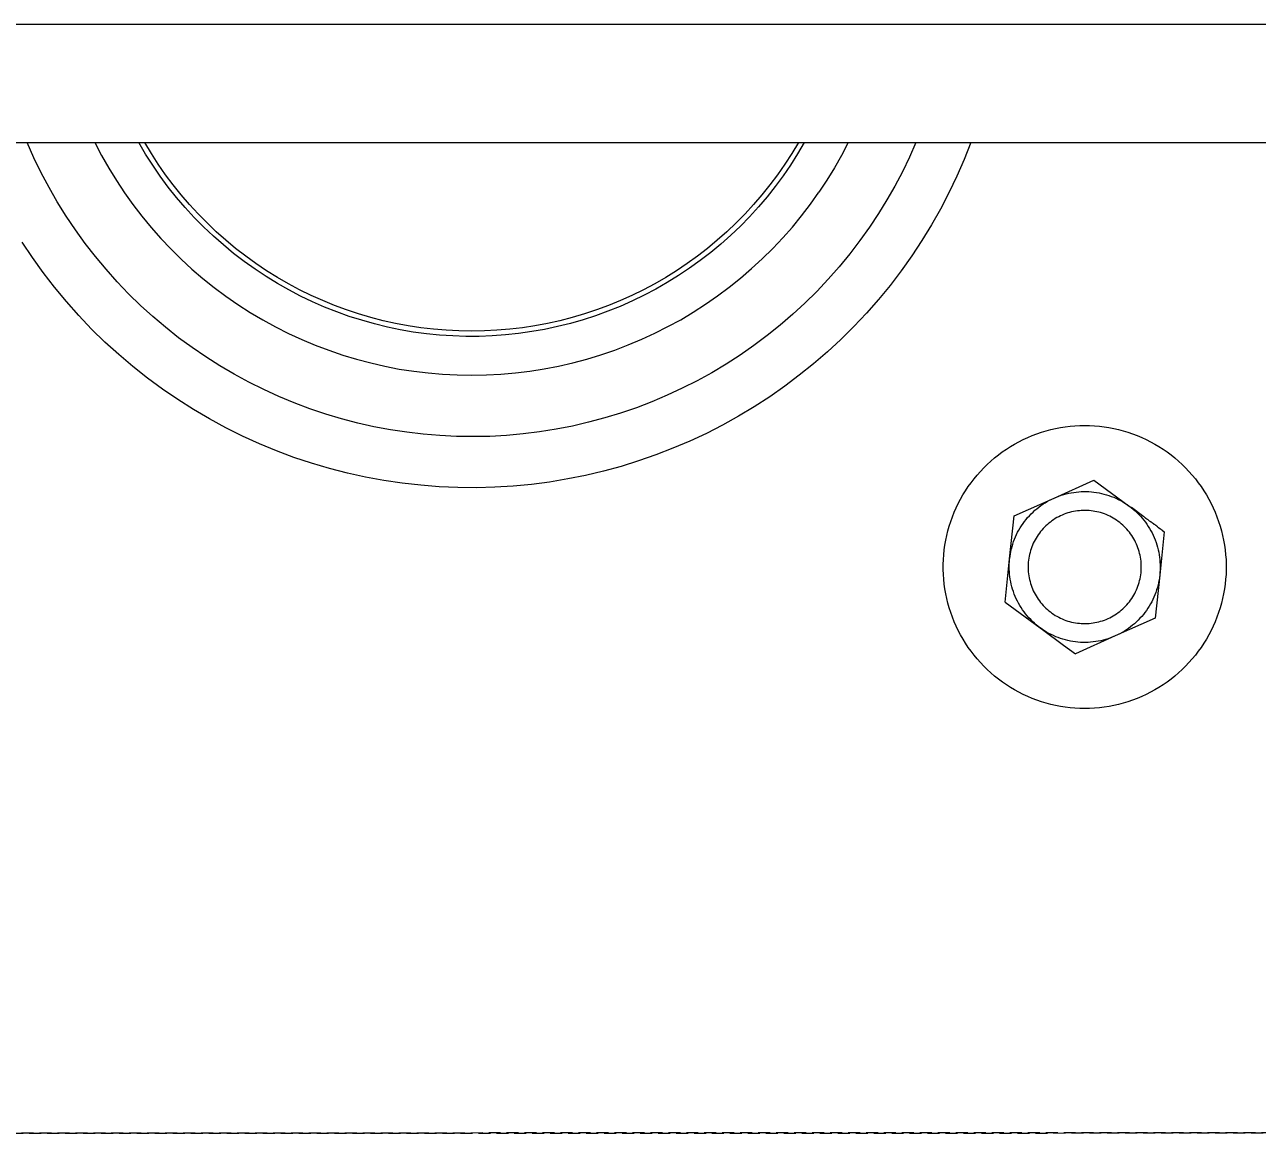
# Model space of a CAD drawing. Header units: millimetres. Extents: x -124 to 15640, y 659 to 4121.
# Drawn here: x 353.9 to 484.6, y 786.8 to 905.5 of the extents above; entities that cross this region are included whole.
import ezdxf

# ---------------------------------------------------------------- set-up
doc = ezdxf.new("R2010")
doc.units = ezdxf.units.MM
doc.linetypes.add('HIDDEN', pattern=[1.905, 1.27, -0.635])
doc.layers.add('ZANO_R', color=7, linetype='Continuous', lineweight=0)
doc.layers.add('ZANO_R_przerywana', color=7, linetype='HIDDEN', lineweight=0)
doc.styles.add('Arial', font='arial.ttf')
doc.styles.get("Standard").update_dxf_attribs({"font": 'ARIALUNI.TTF'})
doc.dimstyles.new('pl i ang', dxfattribs={"dimtxt": 50, "dimasz": 50, "dimexe": 1.25, "dimexo": 0.625, "dimgap": 10, "dimtad": 1, "dimtoh": 1, "dimtxsty": 'Standard', "dimcen": 2.5, "dimclrd": 1, "dimclre": 1, "dimclrt": 1, "dimadec": 0, "dimazin": 0, "dimtfac": 1, "dimtmove": 0, "dimatfit": 3, "dimfxl": 1, "dimarcsym": 1})

# ---------------------------------------------------------------- blocks, each defined once
blk = doc.blocks.new('*D466')
at = {"layer": 'ZANO_R', "color": 1, "lineweight": -2}
for p, q in [((201.29, 890.78), (201.29, 659.43)), ((601.29, 890.78), (601.29, 659.43)), ((241.29, 669.43), (561.29, 669.43))]:
    blk.add_line(p, q, dxfattribs=at)
at = {"layer": 'ZANO_R', "color": 1}
for points in [[(241.29, 676.1), (241.29, 662.76), (201.29, 669.43)], [(561.29, 662.76), (561.29, 676.1), (601.29, 669.43)]]:
    blk.add_solid(points, dxfattribs=at)
at = {"layer": 'ZANO_R', "color": 1, "insert": (401.29, 699.85), "char_height": 40, "attachment_point": 5, "style": 'Arial'}
blk.add_mtext('400', dxfattribs=at)
blk = doc.blocks.new('*D467')
at = {"layer": 'ZANO_R', "color": 1, "lineweight": -2}
for p, q in [((276.3, 778.02), (276.3, 717.24)), ((526.29, 778.03), (526.29, 717.24)), ((316.3, 727.24), (486.29, 727.24))]:
    blk.add_line(p, q, dxfattribs=at)
at = {"layer": 'ZANO_R', "color": 1}
for points in [[(316.3, 733.91), (316.3, 720.57), (276.3, 727.24)], [(486.29, 720.57), (486.29, 733.91), (526.29, 727.24)]]:
    blk.add_solid(points, dxfattribs=at)
at = {"layer": 'ZANO_R', "color": 1, "insert": (401.3, 757.66), "char_height": 40, "attachment_point": 5, "style": 'Arial'}
blk.add_mtext('250', dxfattribs=at)

msp = doc.modelspace()

# ---------------------------------------------------------------- linework, layer by layer
at = {"layer": 'ZANO_R'}
for p, q in [((601.29, 905.53), (201.29, 905.53)), ((204.29, 893.03), (598.29, 893.03)), ((354.9, 891.41), (354.18, 893.03)), ((361.36, 893.03), (362.07, 891.66)), ((366.73, 891.81), (366.01, 893.03)), ((367.35, 891.87), (366.65, 893.03)), ((435.94, 893.03), (435.24, 891.87)), ((436.57, 893.03), (435.86, 891.82)), ((441.23, 893.03), (440.52, 891.67)), ((448.41, 893.03), (447.71, 891.47)), ((454.24, 893.03), (453.52, 891.22)), ((355.67, 889.83), (354.9, 891.41)), ((362.07, 891.66), (362.83, 890.31)), ((367.5, 890.62), (366.73, 891.81)), ((368.08, 890.73), (367.35, 891.87)), ((435.24, 891.87), (434.51, 890.73)), ((435.86, 891.82), (435.11, 890.64)), ((440.52, 891.67), (439.77, 890.34)), ((447.71, 891.47), (446.97, 889.93)), ((362.83, 890.31), (363.64, 889)), ((368.3, 889.45), (367.5, 890.62)), ((368.85, 889.62), (368.08, 890.73)), ((434.51, 890.73), (433.73, 889.62)), ((435.11, 890.64), (434.32, 889.49)), ((439.77, 890.34), (438.97, 889.03)), ((453.52, 891.22), (452.75, 889.45)), ((356.5, 888.27), (355.67, 889.83)), ((363.64, 889), (364.5, 887.71)), ((369.14, 888.31), (368.3, 889.45)), ((369.66, 888.54), (368.85, 889.62)), ((433.73, 889.62), (432.93, 888.54)), ((434.32, 889.49), (433.49, 888.36)), ((438.97, 889.03), (438.12, 887.75)), ((446.97, 889.93), (446.17, 888.42)), ((452.75, 889.45), (451.91, 887.7)), ((357.38, 886.74), (356.5, 888.27)), ((364.5, 887.71), (365.39, 886.45)), ((370.02, 887.21), (369.14, 888.31)), ((370.51, 887.49), (369.66, 888.54)), ((371.39, 886.46), (370.51, 887.49)), ((432.08, 887.49), (431.2, 886.46)), ((432.93, 888.54), (432.08, 887.49)), ((433.49, 888.36), (432.62, 887.27)), ((437.23, 886.49), (438.12, 887.75)), ((446.17, 888.42), (445.33, 886.94)), ((451.91, 887.7), (451.01, 885.98)), ((358.31, 885.24), (357.38, 886.74)), ((365.39, 886.45), (366.34, 885.22)), ((370.94, 886.13), (370.02, 887.21)), ((371.9, 885.09), (370.94, 886.13)), ((372.3, 885.47), (371.39, 886.46)), ((431.2, 886.46), (430.29, 885.47)), ((431.71, 886.2), (430.77, 885.17)), ((432.62, 887.27), (431.71, 886.2)), ((436.29, 885.27), (437.23, 886.49)), ((445.33, 886.94), (444.43, 885.49)), ((359.3, 883.77), (358.31, 885.24)), ((366.34, 885.22), (367.32, 884.03)), ((372.89, 884.08), (371.9, 885.09)), ((373.25, 884.5), (372.3, 885.47)), ((430.29, 885.47), (429.34, 884.5)), ((430.77, 885.17), (429.79, 884.17)), ((435.31, 884.07), (436.29, 885.27)), ((444.43, 885.49), (443.49, 884.07)), ((451.01, 885.98), (450.05, 884.29)), ((360.33, 882.34), (359.3, 883.77)), ((367.32, 884.03), (368.34, 882.87)), ((373.92, 883.11), (372.89, 884.08)), ((374.23, 883.57), (373.25, 884.5)), ((375.24, 882.68), (374.23, 883.57)), ((428.36, 883.57), (427.35, 882.68)), ((429.34, 884.5), (428.36, 883.57)), ((429.79, 884.17), (428.77, 883.2)), ((434.28, 882.91), (435.31, 884.07)), ((443.49, 884.07), (442.47, 882.63)), ((450.05, 884.29), (449.04, 882.63)), ((354.74, 880.84), (353.65, 882.48)), ((361.42, 880.95), (360.33, 882.34)), ((368.34, 882.87), (369.4, 881.75)), ((374.98, 882.17), (373.92, 883.11)), ((376.07, 881.27), (374.98, 882.17)), ((376.28, 881.81), (375.24, 882.68)), ((427.35, 882.68), (426.31, 881.81)), ((427.73, 882.27), (426.65, 881.38)), ((428.77, 883.2), (427.73, 882.27)), ((433.22, 881.79), (434.28, 882.91)), ((442.47, 882.63), (441.4, 881.23)), ((449.04, 882.63), (447.97, 881.02)), ((355.89, 879.24), (354.74, 880.84)), ((362.55, 879.59), (361.42, 880.95)), ((369.4, 881.75), (370.5, 880.67)), ((377.19, 880.41), (376.07, 881.27)), ((377.35, 880.99), (376.28, 881.81)), ((378.44, 880.2), (377.35, 880.99)), ((425.24, 880.99), (424.15, 880.2)), ((426.31, 881.81), (425.24, 880.99)), ((426.65, 881.38), (425.54, 880.52)), ((432.12, 880.7), (433.22, 881.79)), ((441.4, 881.23), (440.28, 879.86)), ((447.97, 881.02), (446.84, 879.43)), ((363.72, 878.27), (362.55, 879.59)), ((370.5, 880.67), (371.64, 879.62)), ((371.64, 879.62), (372.82, 878.62)), ((378.35, 879.59), (377.19, 880.41)), ((379.51, 878.82), (378.35, 879.59)), ((379.57, 879.44), (378.44, 880.2)), ((424.15, 880.2), (423.02, 879.44)), ((424.41, 879.7), (423.24, 878.93)), ((425.54, 880.52), (424.41, 879.7)), ((429.81, 878.65), (430.99, 879.66)), ((430.99, 879.66), (432.12, 880.7)), ((440.28, 879.86), (439.11, 878.54)), ((357.09, 877.68), (355.89, 879.24)), ((364.94, 877), (363.72, 878.27)), ((372.82, 878.62), (374.02, 877.65)), ((380.71, 878.09), (379.51, 878.82)), ((380.71, 878.73), (379.57, 879.44)), ((381.88, 878.05), (380.71, 878.73)), ((421.88, 878.73), (420.71, 878.05)), ((423.02, 879.44), (421.88, 878.73)), ((423.24, 878.93), (422.05, 878.19)), ((428.61, 877.68), (429.81, 878.65)), ((439.11, 878.54), (437.9, 877.25)), ((446.84, 879.43), (445.67, 877.89)), ((358.35, 876.16), (357.09, 877.68)), ((366.21, 875.77), (364.94, 877)), ((374.02, 877.65), (375.26, 876.73)), ((381.93, 877.4), (380.71, 878.09)), ((383.07, 877.42), (381.88, 878.05)), ((383.17, 876.75), (381.93, 877.4)), ((384.29, 876.82), (383.07, 877.42)), ((419.51, 877.42), (418.3, 876.82)), ((420.71, 878.05), (419.51, 877.42)), ((420.84, 877.49), (419.6, 876.84)), ((422.05, 878.19), (420.84, 877.49)), ((427.37, 876.76), (428.61, 877.68)), ((437.9, 877.25), (436.64, 876.01)), ((445.67, 877.89), (444.44, 876.39)), ((359.66, 874.69), (358.35, 876.16)), ((367.51, 874.58), (366.21, 875.77)), ((375.26, 876.73), (376.53, 875.85)), ((376.53, 875.85), (377.83, 875.02)), ((384.43, 876.15), (383.17, 876.75)), ((385.52, 876.27), (384.29, 876.82)), ((385.71, 875.59), (384.43, 876.15)), ((386.77, 875.76), (385.52, 876.27)), ((388.04, 875.29), (386.77, 875.76)), ((415.82, 875.76), (414.55, 875.29)), ((417.06, 875.66), (415.76, 875.14)), ((417.07, 876.27), (415.82, 875.76)), ((418.34, 876.23), (417.06, 875.66)), ((418.3, 876.82), (417.07, 876.27)), ((419.6, 876.84), (418.34, 876.23)), ((424.8, 875.04), (426.1, 875.88)), ((426.1, 875.88), (427.37, 876.76)), ((436.64, 876.01), (435.34, 874.82)), ((444.44, 876.39), (443.15, 874.93)), ((361.02, 873.26), (359.66, 874.69)), ((368.86, 873.44), (367.51, 874.58)), ((377.83, 875.02), (379.16, 874.23)), ((387.01, 875.07), (385.71, 875.59)), ((388.33, 874.6), (387.01, 875.07)), ((389.32, 874.86), (388.04, 875.29)), ((389.66, 874.18), (388.33, 874.6)), ((390.62, 874.48), (389.32, 874.86)), ((391.92, 874.14), (390.62, 874.48)), ((411.97, 874.48), (410.67, 874.14)), ((413.27, 874.86), (411.97, 874.48)), ((414.45, 874.66), (413.12, 874.23)), ((414.55, 875.29), (413.27, 874.86)), ((415.76, 875.14), (414.45, 874.66)), ((423.47, 874.25), (424.8, 875.04)), ((435.34, 874.82), (434.01, 873.66)), ((443.15, 874.93), (441.82, 873.52)), ((362.43, 871.88), (361.02, 873.26)), ((370.24, 872.34), (368.86, 873.44)), ((379.16, 874.23), (380.52, 873.49)), ((380.52, 873.49), (381.9, 872.79)), ((391.01, 873.8), (389.66, 874.18)), ((392.37, 873.47), (391.01, 873.8)), ((393.24, 873.85), (391.92, 874.14)), ((393.74, 873.18), (392.37, 873.47)), ((394.57, 873.6), (393.24, 873.85)), ((395.12, 872.94), (393.74, 873.18)), ((395.91, 873.39), (394.57, 873.6)), ((397.25, 873.23), (395.91, 873.39)), ((398.59, 873.12), (397.25, 873.23)), ((399.94, 873.05), (398.59, 873.12)), ((401.29, 873.03), (399.94, 873.05)), ((402.65, 873.05), (401.29, 873.03)), ((403.99, 873.12), (402.65, 873.05)), ((405.34, 873.23), (403.99, 873.12)), ((406.68, 873.39), (405.34, 873.23)), ((408.02, 873.6), (406.68, 873.39)), ((409.04, 873.22), (407.67, 872.98)), ((409.35, 873.85), (408.02, 873.6)), ((410.41, 873.51), (409.04, 873.22)), ((410.67, 874.14), (409.35, 873.85)), ((411.77, 873.85), (410.41, 873.51)), ((413.12, 874.23), (411.77, 873.85)), ((420.74, 872.81), (422.12, 873.51)), ((422.12, 873.51), (423.47, 874.25)), ((434.01, 873.66), (432.63, 872.56)), ((441.82, 873.52), (440.45, 872.16)), ((363.89, 870.56), (362.43, 871.88)), ((371.66, 871.29), (370.24, 872.34)), ((381.9, 872.79), (383.3, 872.14)), ((383.3, 872.14), (384.73, 871.55)), ((396.51, 872.76), (395.12, 872.94)), ((397.9, 872.61), (396.51, 872.76)), ((399.3, 872.52), (397.9, 872.61)), ((400.7, 872.48), (399.3, 872.52)), ((402.09, 872.48), (400.7, 872.48)), ((403.49, 872.53), (402.09, 872.48)), ((404.89, 872.63), (403.49, 872.53)), ((406.28, 872.78), (404.89, 872.63)), ((407.67, 872.98), (406.28, 872.78)), ((417.91, 871.57), (419.33, 872.17)), ((419.33, 872.17), (420.74, 872.81)), ((432.63, 872.56), (431.21, 871.5)), ((440.45, 872.16), (439.02, 870.84)), ((365.39, 869.28), (363.89, 870.56)), ((373.12, 870.3), (371.66, 871.29)), ((384.73, 871.55), (386.17, 871)), ((386.17, 871), (387.64, 870.5)), ((387.64, 870.5), (389.11, 870.05)), ((413.53, 870.07), (415, 870.52)), ((415, 870.52), (416.47, 871.02)), ((416.47, 871.02), (417.91, 871.57)), ((429.76, 870.5), (428.28, 869.54)), ((431.21, 871.5), (429.76, 870.5)), ((439.02, 870.84), (437.55, 869.57)), ((366.93, 868.05), (365.39, 869.28)), ((374.61, 869.35), (373.12, 870.3)), ((376.13, 868.46), (374.61, 869.35)), ((389.11, 870.05), (390.61, 869.66)), ((390.61, 869.66), (392.11, 869.31)), ((392.11, 869.31), (393.63, 869.02)), ((409.01, 869.03), (410.53, 869.32)), ((410.53, 869.32), (412.03, 869.67)), ((412.03, 869.67), (413.53, 870.07)), ((428.28, 869.54), (426.77, 868.63)), ((437.55, 869.57), (436.04, 868.35)), ((368.52, 866.89), (366.93, 868.05)), ((377.69, 867.62), (376.13, 868.46)), ((393.63, 869.02), (395.16, 868.78)), ((395.16, 868.78), (396.69, 868.6)), ((396.69, 868.6), (398.23, 868.46)), ((398.23, 868.46), (399.78, 868.39)), ((399.78, 868.39), (401.32, 868.36)), ((401.32, 868.36), (402.87, 868.39)), ((402.87, 868.39), (404.41, 868.47)), ((404.41, 868.47), (405.95, 868.6)), ((405.95, 868.6), (407.48, 868.79)), ((407.48, 868.79), (409.01, 869.03)), ((425.22, 867.78), (423.64, 866.98)), ((426.77, 868.63), (425.22, 867.78)), ((436.04, 868.35), (434.49, 867.19)), ((370.14, 865.77), (368.52, 866.89)), ((379.27, 866.83), (377.69, 867.62)), ((380.87, 866.1), (379.27, 866.83)), ((423.64, 866.98), (422.04, 866.24)), ((434.49, 867.19), (432.9, 866.08)), ((371.81, 864.72), (370.14, 865.77)), ((382.5, 865.42), (380.87, 866.1)), ((384.16, 864.8), (382.5, 865.42)), ((420.42, 865.55), (418.77, 864.92)), ((422.04, 866.24), (420.42, 865.55)), ((432.9, 866.08), (431.27, 865.02)), ((373.51, 863.72), (371.81, 864.72)), ((385.83, 864.24), (384.16, 864.8)), ((387.52, 863.73), (385.83, 864.24)), ((415.41, 863.83), (413.71, 863.37)), ((417.1, 864.35), (415.41, 863.83)), ((418.77, 864.92), (417.1, 864.35)), ((429.61, 864.02), (427.91, 863.08)), ((431.27, 865.02), (429.61, 864.02)), ((375.24, 862.78), (373.51, 863.72)), ((377.01, 861.91), (375.24, 862.78)), ((389.23, 863.29), (387.52, 863.73)), ((390.95, 862.9), (389.23, 863.29)), ((392.69, 862.57), (390.95, 862.9)), ((394.43, 862.31), (392.69, 862.57)), ((410.25, 862.64), (408.51, 862.36)), ((411.99, 862.97), (410.25, 862.64)), ((413.71, 863.37), (411.99, 862.97)), ((427.91, 863.08), (426.19, 862.2)), ((462.21, 862.46), (462.71, 862.59)), ((462.71, 862.59), (463.21, 862.71)), ((463.21, 862.71), (463.72, 862.81)), ((463.72, 862.81), (464.23, 862.89)), ((464.23, 862.89), (464.75, 862.95)), ((464.75, 862.95), (465.26, 862.99)), ((465.26, 862.99), (465.78, 863.02)), ((465.78, 863.02), (466.3, 863.03)), ((466.3, 863.03), (466.82, 863.02)), ((466.82, 863.02), (467.33, 862.99)), ((467.33, 862.99), (467.85, 862.95)), ((467.85, 862.95), (468.36, 862.89)), ((468.36, 862.89), (468.87, 862.81)), ((468.87, 862.81), (469.38, 862.71)), ((469.38, 862.71), (469.89, 862.59)), ((469.89, 862.59), (470.39, 862.46)), ((378.8, 861.09), (377.01, 861.91)), ((396.18, 862.1), (394.43, 862.31)), ((397.94, 861.96), (396.18, 862.1)), ((399.71, 861.87), (397.94, 861.96)), ((401.47, 861.85), (399.71, 861.87)), ((403.24, 861.88), (401.47, 861.85)), ((405, 861.98), (403.24, 861.88)), ((406.76, 862.14), (405, 861.98)), ((408.51, 862.36), (406.76, 862.14)), ((424.43, 861.37), (422.65, 860.61)), ((426.19, 862.2), (424.43, 861.37)), ((458.87, 861.06), (459.33, 861.31)), ((459.33, 861.31), (459.79, 861.54)), ((459.79, 861.54), (460.26, 861.76)), ((460.26, 861.76), (460.74, 861.96)), ((460.74, 861.96), (461.22, 862.14)), ((461.22, 862.14), (461.71, 862.31)), ((461.71, 862.31), (462.21, 862.46)), ((470.39, 862.46), (470.88, 862.31)), ((470.88, 862.31), (471.37, 862.15)), ((471.37, 862.15), (471.86, 861.96)), ((471.86, 861.96), (472.34, 861.76)), ((472.34, 861.76), (472.81, 861.54)), ((472.81, 861.54), (473.27, 861.31)), ((473.27, 861.31), (473.72, 861.06)), ((380.62, 860.34), (378.8, 861.09)), ((382.47, 859.65), (380.62, 860.34)), ((420.84, 859.91), (419, 859.27)), ((422.65, 860.61), (420.84, 859.91)), ((456.74, 859.59), (457.15, 859.92)), ((457.15, 859.92), (457.56, 860.23)), ((457.56, 860.23), (457.99, 860.52)), ((457.99, 860.52), (458.43, 860.8)), ((458.43, 860.8), (458.87, 861.06)), ((473.72, 861.06), (474.17, 860.8)), ((474.17, 860.8), (474.6, 860.52)), ((474.6, 860.52), (475.03, 860.23)), ((475.03, 860.23), (475.45, 859.92)), ((475.45, 859.92), (475.85, 859.59)), ((384.34, 859.03), (382.47, 859.65)), ((386.23, 858.47), (384.34, 859.03)), ((417.15, 858.7), (415.28, 858.18)), ((419, 859.27), (417.15, 858.7)), ((455.6, 858.54), (455.97, 858.91)), ((455.97, 858.91), (456.35, 859.26)), ((456.35, 859.26), (456.74, 859.59)), ((475.85, 859.59), (476.24, 859.26)), ((476.24, 859.26), (476.63, 858.91)), ((476.63, 858.91), (477, 858.55)), ((388.14, 857.98), (386.23, 858.47)), ((390.06, 857.56), (388.14, 857.98)), ((392, 857.2), (390.06, 857.56)), ((411.49, 857.36), (409.57, 857.04)), ((413.39, 857.74), (411.49, 857.36)), ((415.28, 858.18), (413.39, 857.74)), ((454.25, 856.97), (454.57, 857.38)), ((454.57, 857.38), (454.9, 857.78)), ((454.9, 857.78), (455.24, 858.17)), ((455.24, 858.17), (455.6, 858.54)), ((477, 858.55), (477.35, 858.17)), ((477.35, 858.17), (477.7, 857.78)), ((477.7, 857.78), (478.03, 857.38)), ((478.03, 857.38), (478.34, 856.97)), ((393.95, 856.91), (392, 857.2)), ((395.91, 856.69), (393.95, 856.91)), ((397.87, 856.53), (395.91, 856.69)), ((399.84, 856.45), (397.87, 856.53)), ((401.81, 856.43), (399.84, 856.45)), ((403.78, 856.48), (401.81, 856.43)), ((405.72, 856.6), (403.78, 856.48)), ((407.65, 856.79), (405.72, 856.6)), ((409.57, 857.04), (407.65, 856.79)), ((453.39, 855.68), (453.67, 856.12)), ((453.67, 856.12), (453.95, 856.55)), ((453.95, 856.55), (454.25, 856.97)), ((463.06, 855.34), (467.28, 857.22)), ((465.39, 855.98), (465.66, 856)), ((465.66, 856), (465.93, 856.02)), ((465.93, 856.02), (466.2, 856.03)), ((466.2, 856.03), (466.47, 856.03)), ((466.47, 856.03), (466.74, 856.02)), ((466.74, 856.02), (467.01, 856)), ((467.01, 856), (467.28, 855.97)), ((467.28, 857.22), (471.01, 854.49)), ((478.34, 856.97), (478.64, 856.55)), ((478.64, 856.55), (478.93, 856.12)), ((478.93, 856.12), (479.2, 855.68)), ((452.67, 854.3), (452.9, 854.77)), ((452.9, 854.77), (453.14, 855.23)), ((453.14, 855.23), (453.39, 855.68)), ((458.83, 853.47), (463.06, 855.34)), ((461.65, 854.54), (461.87, 854.69)), ((461.87, 854.69), (462.1, 854.84)), ((462.1, 854.84), (462.33, 854.98)), ((462.33, 854.98), (462.57, 855.11)), ((462.57, 855.11), (462.81, 855.23)), ((462.81, 855.23), (463.06, 855.34)), ((463.06, 855.34), (463.31, 855.45)), ((463.31, 855.45), (463.56, 855.55)), ((463.56, 855.55), (463.81, 855.63)), ((463.81, 855.63), (464.07, 855.71)), ((464.07, 855.71), (464.33, 855.78)), ((464.33, 855.78), (464.6, 855.85)), ((464.6, 855.85), (464.86, 855.9)), ((464.86, 855.9), (465.13, 855.94)), ((465.13, 855.94), (465.39, 855.98)), ((467.28, 855.97), (467.55, 855.93)), ((467.55, 855.93), (467.82, 855.88)), ((467.82, 855.88), (468.08, 855.83)), ((468.08, 855.83), (468.34, 855.76)), ((468.34, 855.76), (468.6, 855.69)), ((468.6, 855.69), (468.86, 855.61)), ((468.86, 855.61), (469.11, 855.52)), ((469.11, 855.52), (469.37, 855.42)), ((469.37, 855.42), (469.61, 855.31)), ((469.61, 855.31), (469.86, 855.19)), ((469.86, 855.19), (470.1, 855.07)), ((470.1, 855.07), (470.33, 854.94)), ((470.33, 854.94), (470.56, 854.8)), ((470.56, 854.8), (470.79, 854.65)), ((479.2, 855.68), (479.46, 855.23)), ((479.46, 855.23), (479.7, 854.77)), ((479.7, 854.77), (479.92, 854.3)), ((452.27, 853.35), (452.46, 853.83)), ((452.46, 853.83), (452.67, 854.3)), ((458.34, 848.88), (458.83, 853.47)), ((460.25, 853.27), (460.44, 853.47)), ((460.44, 853.47), (460.62, 853.67)), ((460.62, 853.67), (460.82, 853.86)), ((460.82, 853.86), (461.02, 854.04)), ((461.02, 854.04), (461.22, 854.21)), ((461.22, 854.21), (461.43, 854.38)), ((461.43, 854.38), (461.65, 854.54)), ((463.73, 853.45), (463.54, 853.36)), ((463.92, 853.54), (463.73, 853.45)), ((464.11, 853.62), (463.92, 853.54)), ((464.31, 853.69), (464.11, 853.62)), ((464.5, 853.76), (464.31, 853.69)), ((464.7, 853.81), (464.5, 853.76)), ((464.91, 853.87), (464.7, 853.81)), ((465.11, 853.91), (464.91, 853.87)), ((465.31, 853.95), (465.11, 853.91)), ((465.52, 853.98), (465.31, 853.95)), ((465.73, 854), (465.52, 853.98)), ((465.93, 854.02), (465.73, 854)), ((466.14, 854.03), (465.93, 854.02)), ((466.35, 854.03), (466.14, 854.03)), ((466.56, 854.02), (466.35, 854.03)), ((466.77, 854.01), (466.56, 854.02)), ((466.97, 853.99), (466.77, 854.01)), ((467.18, 853.96), (466.97, 853.99)), ((467.39, 853.93), (467.18, 853.96)), ((467.59, 853.89), (467.39, 853.93)), ((467.79, 853.84), (467.59, 853.89)), ((467.99, 853.79), (467.79, 853.84)), ((468.19, 853.72), (467.99, 853.79)), ((468.39, 853.65), (468.19, 853.72)), ((468.58, 853.58), (468.39, 853.65)), ((468.77, 853.5), (468.58, 853.58)), ((468.96, 853.41), (468.77, 853.5)), ((469.15, 853.31), (468.96, 853.41)), ((470.79, 854.65), (471.01, 854.49)), ((471.01, 854.49), (471.25, 854.32)), ((471.01, 854.49), (471.23, 854.33)), ((471.23, 854.33), (471.44, 854.16)), ((472.44, 853.46), (471.25, 854.32)), ((471.44, 854.16), (471.64, 853.98)), ((471.64, 853.98), (471.84, 853.8)), ((471.84, 853.8), (472.03, 853.61)), ((472.03, 853.61), (472.22, 853.41)), ((472.22, 853.41), (472.39, 853.21)), ((472.44, 853.46), (472.49, 853.41)), ((472.55, 853.37), (472.49, 853.41)), ((479.92, 854.3), (480.13, 853.83)), ((480.13, 853.83), (480.32, 853.35)), ((451.8, 851.87), (451.94, 852.37)), ((451.94, 852.37), (452.1, 852.86)), ((452.1, 852.86), (452.27, 853.35)), ((459.32, 851.95), (459.46, 852.18)), ((459.46, 852.18), (459.6, 852.41)), ((459.6, 852.41), (459.76, 852.63)), ((459.76, 852.63), (459.91, 852.85)), ((459.91, 852.85), (460.08, 853.06)), ((460.08, 853.06), (460.25, 853.27)), ((461.89, 852.1), (461.75, 851.95)), ((462.04, 852.25), (461.89, 852.1)), ((462.19, 852.4), (462.04, 852.25)), ((462.34, 852.54), (462.19, 852.4)), ((462.5, 852.67), (462.34, 852.54)), ((462.66, 852.8), (462.5, 852.67)), ((462.83, 852.93), (462.66, 852.8)), ((463, 853.04), (462.83, 852.93)), ((463.18, 853.16), (463, 853.04)), ((463.36, 853.26), (463.18, 853.16)), ((463.54, 853.36), (463.36, 853.26)), ((469.33, 853.21), (469.15, 853.31)), ((469.51, 853.1), (469.33, 853.21)), ((469.68, 852.99), (469.51, 853.1)), ((469.85, 852.87), (469.68, 852.99)), ((470.02, 852.74), (469.85, 852.87)), ((470.18, 852.61), (470.02, 852.74)), ((470.33, 852.47), (470.18, 852.61)), ((470.49, 852.33), (470.33, 852.47)), ((470.63, 852.18), (470.49, 852.33)), ((470.77, 852.03), (470.63, 852.18)), ((472.39, 853.21), (472.57, 853)), ((472.55, 853.37), (472.63, 853.32)), ((472.57, 853), (472.73, 852.79)), ((472.67, 853.28), (472.63, 853.32)), ((472.67, 853.28), (472.75, 853.22)), ((472.73, 852.79), (472.89, 852.57)), ((472.79, 853.2), (472.75, 853.22)), ((472.79, 853.2), (472.87, 853.14)), ((472.91, 853.11), (472.87, 853.14)), ((472.89, 852.57), (473.04, 852.34)), ((472.91, 853.11), (472.99, 853.05)), ((473.02, 853.03), (472.99, 853.05)), ((473.02, 853.03), (473.1, 852.97)), ((473.04, 852.34), (473.18, 852.11)), ((473.14, 852.94), (473.1, 852.97)), ((473.14, 852.94), (473.2, 852.9)), ((473.18, 852.11), (473.31, 851.88)), ((473.25, 852.86), (473.2, 852.9)), ((473.25, 852.86), (473.3, 852.82)), ((473.37, 852.77), (473.3, 852.82)), ((473.37, 852.77), (473.4, 852.75)), ((473.49, 852.69), (473.4, 852.75)), ((473.49, 852.69), (473.49, 852.68)), ((473.6, 852.61), (473.49, 852.68)), ((473.6, 852.61), (473.68, 852.55)), ((473.72, 852.52), (473.68, 852.55)), ((473.72, 852.52), (473.85, 852.43)), ((473.95, 852.35), (473.85, 852.43)), ((473.95, 852.35), (474.01, 852.31)), ((474.06, 852.27), (474.01, 852.31)), ((474.06, 852.27), (474.32, 852.08)), ((474.4, 852.02), (474.32, 852.08)), ((480.32, 853.35), (480.5, 852.86)), ((480.5, 852.86), (480.66, 852.37)), ((480.66, 852.37), (480.8, 851.87)), ((451.48, 850.35), (451.57, 850.86)), ((451.57, 850.86), (451.67, 851.37)), ((451.67, 851.37), (451.8, 851.87)), ((458.76, 850.72), (458.86, 850.97)), ((458.86, 850.97), (458.96, 851.22)), ((458.96, 851.22), (459.07, 851.47)), ((459.07, 851.47), (459.19, 851.71)), ((459.19, 851.71), (459.32, 851.95)), ((461.04, 850.92), (460.95, 850.74)), ((461.15, 851.1), (461.04, 850.92)), ((461.26, 851.28), (461.15, 851.1)), ((461.37, 851.45), (461.26, 851.28)), ((461.49, 851.62), (461.37, 851.45)), ((461.62, 851.79), (461.49, 851.62)), ((461.75, 851.95), (461.62, 851.79)), ((470.91, 851.87), (470.77, 852.03)), ((471.04, 851.71), (470.91, 851.87)), ((471.16, 851.54), (471.04, 851.71)), ((471.28, 851.37), (471.16, 851.54)), ((471.4, 851.19), (471.28, 851.37)), ((471.5, 851.01), (471.4, 851.19)), ((471.6, 850.83), (471.5, 851.01)), ((471.7, 850.65), (471.6, 850.83)), ((473.31, 851.88), (473.44, 851.64)), ((473.44, 851.64), (473.56, 851.39)), ((473.56, 851.39), (473.67, 851.15)), ((473.67, 851.15), (473.77, 850.9)), ((473.77, 850.9), (473.86, 850.64)), ((474.74, 851.77), (474.25, 847.18)), ((474.4, 852.02), (474.46, 851.98)), ((474.52, 851.94), (474.46, 851.98)), ((474.52, 851.94), (474.74, 851.77)), ((480.8, 851.87), (480.92, 851.37)), ((480.92, 851.37), (481.03, 850.86)), ((481.03, 850.86), (481.12, 850.35)), ((451.35, 849.32), (451.41, 849.84)), ((451.41, 849.84), (451.48, 850.35)), ((458.42, 849.41), (458.47, 849.68)), ((458.47, 849.68), (458.53, 849.94)), ((458.53, 849.94), (458.6, 850.2)), ((458.6, 850.2), (458.68, 850.46)), ((458.68, 850.46), (458.76, 850.72)), ((460.5, 849.57), (460.45, 849.37)), ((460.56, 849.77), (460.5, 849.57)), ((460.62, 849.97), (460.56, 849.77)), ((460.69, 850.17), (460.62, 849.97)), ((460.77, 850.36), (460.69, 850.17)), ((460.85, 850.55), (460.77, 850.36)), ((460.95, 850.74), (460.85, 850.55)), ((471.79, 850.46), (471.7, 850.65)), ((471.87, 850.27), (471.79, 850.46)), ((471.94, 850.07), (471.87, 850.27)), ((472.01, 849.87), (471.94, 850.07)), ((472.07, 849.67), (472.01, 849.87)), ((472.12, 849.47), (472.07, 849.67)), ((472.17, 849.27), (472.12, 849.47)), ((473.86, 850.64), (473.94, 850.39)), ((473.94, 850.39), (474.02, 850.13)), ((474.02, 850.13), (474.09, 849.86)), ((474.09, 849.86), (474.14, 849.6)), ((474.14, 849.6), (474.19, 849.33)), ((481.12, 850.35), (481.19, 849.84)), ((481.19, 849.84), (481.24, 849.32)), ((451.3, 848.29), (451.32, 848.81)), ((451.3, 847.77), (451.3, 848.29)), ((451.32, 848.81), (451.35, 849.32)), ((457.85, 844.29), (458.34, 848.88)), ((458.3, 848.34), (458.32, 848.61)), ((458.3, 848.07), (458.3, 848.34)), ((458.32, 848.61), (458.34, 848.88)), ((458.34, 848.88), (458.38, 849.15)), ((458.38, 849.15), (458.42, 849.41)), ((460.31, 848.34), (460.3, 848.13)), ((460.32, 848.55), (460.31, 848.34)), ((460.34, 848.76), (460.32, 848.55)), ((460.37, 848.96), (460.34, 848.76)), ((460.41, 849.17), (460.37, 848.96)), ((460.45, 849.37), (460.41, 849.17)), ((472.21, 849.07), (472.17, 849.27)), ((472.24, 848.86), (472.21, 849.07)), ((472.27, 848.65), (472.24, 848.86)), ((472.28, 848.45), (472.27, 848.65)), ((472.29, 848.24), (472.28, 848.45)), ((472.3, 848.03), (472.29, 848.24)), ((474.19, 849.33), (474.23, 849.07)), ((474.23, 849.07), (474.26, 848.8)), ((474.26, 848.8), (474.28, 848.53)), ((474.28, 848.53), (474.29, 848.26)), ((474.29, 848.26), (474.3, 847.99)), ((481.24, 849.32), (481.28, 848.81)), ((481.28, 848.81), (481.3, 848.29)), ((481.3, 848.29), (481.3, 847.77)), ((451.32, 847.25), (451.3, 847.77)), ((451.35, 846.74), (451.32, 847.25)), ((458.3, 847.8), (458.3, 848.07)), ((458.31, 847.53), (458.3, 847.8)), ((458.34, 847.26), (458.31, 847.53)), ((458.37, 846.99), (458.34, 847.26)), ((458.41, 846.73), (458.37, 846.99)), ((460.3, 848.13), (460.3, 847.93)), ((460.3, 847.93), (460.31, 847.72)), ((460.31, 847.72), (460.32, 847.51)), ((460.32, 847.51), (460.34, 847.3)), ((460.34, 847.3), (460.37, 847.1)), ((460.37, 847.1), (460.41, 846.89)), ((460.41, 846.89), (460.45, 846.69)), ((472.17, 846.79), (472.21, 846.99)), ((472.21, 846.99), (472.24, 847.2)), ((472.24, 847.2), (472.27, 847.41)), ((472.27, 847.41), (472.28, 847.61)), ((472.28, 847.61), (472.29, 847.82)), ((472.29, 847.82), (472.3, 848.03)), ((474.25, 847.18), (473.76, 842.59)), ((474.22, 846.91), (474.18, 846.65)), ((474.25, 847.18), (474.22, 846.91)), ((474.28, 847.45), (474.25, 847.18)), ((474.29, 847.72), (474.28, 847.45)), ((474.3, 847.99), (474.29, 847.72)), ((481.28, 847.25), (481.24, 846.74)), ((481.3, 847.77), (481.28, 847.25)), ((451.41, 846.22), (451.35, 846.74)), ((451.48, 845.71), (451.41, 846.22)), ((451.57, 845.2), (451.48, 845.71)), ((458.45, 846.46), (458.41, 846.73)), ((458.51, 846.2), (458.45, 846.46)), ((458.58, 845.93), (458.51, 846.2)), ((458.65, 845.67), (458.58, 845.93)), ((458.74, 845.42), (458.65, 845.67)), ((460.45, 846.69), (460.5, 846.49)), ((460.5, 846.49), (460.56, 846.29)), ((460.56, 846.29), (460.62, 846.09)), ((460.62, 846.09), (460.69, 845.89)), ((460.69, 845.89), (460.77, 845.7)), ((460.77, 845.7), (460.85, 845.51)), ((471.7, 845.41), (471.79, 845.6)), ((471.79, 845.6), (471.87, 845.79)), ((471.87, 845.79), (471.94, 845.99)), ((471.94, 845.99), (472.01, 846.19)), ((472.01, 846.19), (472.07, 846.39)), ((472.07, 846.39), (472.12, 846.59)), ((472.12, 846.59), (472.17, 846.79)), ((473.92, 845.6), (473.83, 845.34)), ((474, 845.86), (473.92, 845.6)), ((474.07, 846.12), (474, 845.86)), ((474.13, 846.38), (474.07, 846.12)), ((474.18, 846.65), (474.13, 846.38)), ((481.12, 845.71), (481.03, 845.2)), ((481.19, 846.22), (481.12, 845.71)), ((481.24, 846.74), (481.19, 846.22)), ((451.67, 844.69), (451.57, 845.2)), ((451.8, 844.19), (451.67, 844.69)), ((457.85, 844.29), (461.58, 841.57)), ((458.83, 845.16), (458.74, 845.42)), ((458.93, 844.91), (458.83, 845.16)), ((459.04, 844.67), (458.93, 844.91)), ((459.16, 844.42), (459.04, 844.67)), ((459.28, 844.18), (459.16, 844.42)), ((460.85, 845.51), (460.95, 845.32)), ((460.95, 845.32), (461.04, 845.14)), ((461.04, 845.14), (461.15, 844.96)), ((461.15, 844.96), (461.26, 844.78)), ((461.26, 844.78), (461.37, 844.61)), ((461.37, 844.61), (461.49, 844.44)), ((461.49, 844.44), (461.62, 844.27)), ((461.62, 844.27), (461.75, 844.11)), ((470.91, 844.19), (471.04, 844.35)), ((471.04, 844.35), (471.16, 844.52)), ((471.16, 844.52), (471.28, 844.69)), ((471.28, 844.69), (471.4, 844.87)), ((471.4, 844.87), (471.5, 845.05)), ((471.5, 845.05), (471.6, 845.23)), ((471.6, 845.23), (471.7, 845.41)), ((473.4, 844.35), (473.27, 844.11)), ((473.52, 844.59), (473.4, 844.35)), ((473.63, 844.84), (473.52, 844.59)), ((473.74, 845.09), (473.63, 844.84)), ((473.83, 845.34), (473.74, 845.09)), ((480.92, 844.69), (480.8, 844.19)), ((481.03, 845.2), (480.92, 844.69)), ((451.94, 843.69), (451.8, 844.19)), ((452.1, 843.2), (451.94, 843.69)), ((452.27, 842.71), (452.1, 843.2)), ((459.42, 843.95), (459.28, 844.18)), ((459.56, 843.72), (459.42, 843.95)), ((459.71, 843.49), (459.56, 843.72)), ((459.87, 843.27), (459.71, 843.49)), ((460.03, 843.06), (459.87, 843.27)), ((460.2, 842.85), (460.03, 843.06)), ((461.75, 844.11), (461.89, 843.96)), ((461.89, 843.96), (462.04, 843.81)), ((462.04, 843.81), (462.19, 843.66)), ((462.19, 843.66), (462.34, 843.52)), ((462.34, 843.52), (462.5, 843.39)), ((462.5, 843.39), (462.66, 843.26)), ((462.66, 843.26), (462.83, 843.13)), ((462.83, 843.13), (463, 843.02)), ((463, 843.02), (463.18, 842.9)), ((469.33, 842.85), (469.51, 842.96)), ((469.51, 842.96), (469.68, 843.07)), ((469.68, 843.07), (469.85, 843.19)), ((469.85, 843.19), (470.02, 843.32)), ((470.02, 843.32), (470.18, 843.45)), ((470.18, 843.45), (470.33, 843.59)), ((470.33, 843.59), (470.49, 843.73)), ((470.49, 843.73), (470.63, 843.88)), ((470.63, 843.88), (470.77, 844.03)), ((470.77, 844.03), (470.91, 844.19)), ((472.52, 843), (472.34, 842.79)), ((472.68, 843.21), (472.52, 843)), ((472.84, 843.43), (472.68, 843.21)), ((472.99, 843.65), (472.84, 843.43)), ((473.14, 843.88), (472.99, 843.65)), ((473.27, 844.11), (473.14, 843.88)), ((480.5, 843.2), (480.32, 842.71)), ((480.66, 843.69), (480.5, 843.2)), ((480.8, 844.19), (480.66, 843.69)), ((452.47, 842.23), (452.27, 842.71)), ((452.67, 841.76), (452.47, 842.23)), ((452.9, 841.29), (452.67, 841.76)), ((460.38, 842.65), (460.2, 842.85)), ((460.57, 842.45), (460.38, 842.65)), ((460.76, 842.26), (460.57, 842.45)), ((460.96, 842.08), (460.76, 842.26)), ((461.16, 841.9), (460.96, 842.08)), ((461.37, 841.73), (461.16, 841.9)), ((461.58, 841.57), (461.37, 841.73)), ((463.18, 842.9), (463.36, 842.8)), ((463.36, 842.8), (463.54, 842.7)), ((463.54, 842.7), (463.73, 842.61)), ((463.73, 842.61), (463.92, 842.52)), ((463.92, 842.52), (464.11, 842.44)), ((464.11, 842.44), (464.31, 842.37)), ((464.31, 842.37), (464.5, 842.3)), ((464.5, 842.3), (464.7, 842.25)), ((464.7, 842.25), (464.91, 842.19)), ((464.91, 842.19), (465.11, 842.15)), ((465.11, 842.15), (465.31, 842.11)), ((465.31, 842.11), (465.52, 842.08)), ((465.52, 842.08), (465.73, 842.06)), ((465.73, 842.06), (465.93, 842.04)), ((465.93, 842.04), (466.14, 842.03)), ((466.14, 842.03), (466.35, 842.03)), ((466.35, 842.03), (466.56, 842.04)), ((466.56, 842.04), (466.77, 842.05)), ((466.77, 842.05), (466.97, 842.07)), ((466.97, 842.07), (467.18, 842.1)), ((467.18, 842.1), (467.39, 842.13)), ((467.39, 842.13), (467.59, 842.17)), ((467.59, 842.17), (467.79, 842.22)), ((467.79, 842.22), (467.99, 842.27)), ((467.99, 842.27), (468.19, 842.34)), ((468.19, 842.34), (468.39, 842.41)), ((468.39, 842.41), (468.58, 842.48)), ((468.58, 842.48), (468.77, 842.56)), ((468.77, 842.56), (468.96, 842.65)), ((468.96, 842.65), (469.15, 842.75)), ((469.15, 842.75), (469.33, 842.85)), ((473.76, 842.59), (469.54, 840.72)), ((471.16, 841.68), (470.95, 841.52)), ((471.37, 841.85), (471.16, 841.68)), ((471.58, 842.02), (471.37, 841.85)), ((471.78, 842.2), (471.58, 842.02)), ((471.97, 842.39), (471.78, 842.2)), ((472.16, 842.59), (471.97, 842.39)), ((472.34, 842.79), (472.16, 842.59)), ((479.92, 841.76), (479.7, 841.29)), ((480.13, 842.23), (479.92, 841.76)), ((480.32, 842.71), (480.13, 842.23)), ((453.14, 840.83), (452.9, 841.29)), ((453.4, 840.38), (453.14, 840.83)), ((453.67, 839.94), (453.4, 840.38)), ((461.58, 841.57), (461.82, 841.39)), ((461.81, 841.41), (461.58, 841.57)), ((462.03, 841.26), (461.81, 841.41)), ((461.82, 841.39), (464.06, 839.76)), ((462.26, 841.12), (462.03, 841.26)), ((462.5, 840.99), (462.26, 841.12)), ((462.74, 840.87), (462.5, 840.99)), ((462.98, 840.75), (462.74, 840.87)), ((463.23, 840.64), (462.98, 840.75)), ((463.48, 840.54), (463.23, 840.64)), ((463.74, 840.45), (463.48, 840.54)), ((463.99, 840.37), (463.74, 840.45)), ((464.25, 840.3), (463.99, 840.37)), ((469.54, 840.72), (465.32, 838.84)), ((468.52, 840.35), (468.26, 840.28)), ((468.78, 840.43), (468.52, 840.35)), ((469.04, 840.51), (468.78, 840.43)), ((469.29, 840.61), (469.04, 840.51)), ((469.54, 840.72), (469.29, 840.61)), ((469.78, 840.83), (469.54, 840.72)), ((470.03, 840.95), (469.78, 840.83)), ((470.26, 841.08), (470.03, 840.95)), ((470.5, 841.22), (470.26, 841.08)), ((470.72, 841.37), (470.5, 841.22)), ((470.95, 841.52), (470.72, 841.37)), ((479.2, 840.38), (478.93, 839.94)), ((479.46, 840.83), (479.2, 840.38)), ((479.7, 841.29), (479.46, 840.83)), ((453.95, 839.51), (453.67, 839.94)), ((454.26, 839.09), (453.95, 839.51)), ((454.57, 838.68), (454.26, 839.09)), ((464.06, 839.76), (465.32, 838.84)), ((464.52, 840.23), (464.25, 840.3)), ((464.78, 840.18), (464.52, 840.23)), ((465.05, 840.13), (464.78, 840.18)), ((465.31, 840.09), (465.05, 840.13)), ((465.58, 840.06), (465.31, 840.09)), ((465.85, 840.04), (465.58, 840.06)), ((466.12, 840.03), (465.85, 840.04)), ((466.39, 840.03), (466.12, 840.03)), ((466.66, 840.04), (466.39, 840.03)), ((466.93, 840.06), (466.66, 840.04)), ((467.2, 840.08), (466.93, 840.06)), ((467.47, 840.12), (467.2, 840.08)), ((467.74, 840.16), (467.47, 840.12)), ((468, 840.21), (467.74, 840.16)), ((468.26, 840.28), (468, 840.21)), ((478.34, 839.09), (478.03, 838.68)), ((478.64, 839.51), (478.34, 839.09)), ((478.93, 839.94), (478.64, 839.51)), ((454.9, 838.28), (454.57, 838.68)), ((455.24, 837.89), (454.9, 838.28)), ((455.6, 837.51), (455.24, 837.89)), ((477.35, 837.89), (477, 837.52)), ((477.7, 838.28), (477.35, 837.89)), ((478.03, 838.68), (477.7, 838.28)), ((455.97, 837.15), (455.6, 837.51)), ((456.35, 836.8), (455.97, 837.15)), ((456.75, 836.47), (456.35, 836.8)), ((457.15, 836.14), (456.75, 836.47)), ((475.85, 836.47), (475.45, 836.14)), ((476.25, 836.8), (475.85, 836.47)), ((476.63, 837.15), (476.25, 836.8)), ((477, 837.52), (476.63, 837.15)), ((457.57, 835.83), (457.15, 836.14)), ((457.99, 835.54), (457.57, 835.83)), ((458.43, 835.26), (457.99, 835.54)), ((458.87, 835), (458.43, 835.26)), ((474.17, 835.26), (473.72, 835)), ((474.61, 835.54), (474.17, 835.26)), ((475.03, 835.83), (474.61, 835.54)), ((475.45, 836.14), (475.03, 835.83)), ((459.33, 834.75), (458.87, 835)), ((459.79, 834.52), (459.33, 834.75)), ((460.26, 834.3), (459.79, 834.52)), ((460.74, 834.1), (460.26, 834.3)), ((461.22, 833.91), (460.74, 834.1)), ((461.71, 833.75), (461.22, 833.91)), ((471.38, 833.92), (470.88, 833.75)), ((471.86, 834.1), (471.38, 833.92)), ((472.34, 834.3), (471.86, 834.1)), ((472.81, 834.52), (472.34, 834.3)), ((473.27, 834.75), (472.81, 834.52)), ((473.72, 835), (473.27, 834.75)), ((462.21, 833.6), (461.71, 833.75)), ((462.71, 833.47), (462.21, 833.6)), ((463.21, 833.35), (462.71, 833.47)), ((463.72, 833.25), (463.21, 833.35)), ((464.23, 833.17), (463.72, 833.25)), ((464.75, 833.11), (464.23, 833.17)), ((465.26, 833.07), (464.75, 833.11)), ((465.78, 833.04), (465.26, 833.07)), ((466.3, 833.03), (465.78, 833.04)), ((466.82, 833.04), (466.3, 833.03)), ((467.33, 833.07), (466.82, 833.04)), ((467.85, 833.11), (467.33, 833.07)), ((468.36, 833.17), (467.85, 833.11)), ((468.88, 833.25), (468.36, 833.17)), ((469.38, 833.35), (468.88, 833.25)), ((469.89, 833.47), (469.38, 833.35)), ((470.39, 833.6), (469.89, 833.47)), ((470.88, 833.75), (470.39, 833.6))]:
    msp.add_line(p, q, dxfattribs=at)
at = {"layer": 'ZANO_R_przerywana'}
for p, q in [((526.3, 788.03), (276.3, 788.02)), ((276.29, 788.01), (526.29, 788.03))]:
    msp.add_line(p, q, dxfattribs=at)

# ---------------------------------------------------------------- dimensions: what is measured, and where the dimension line sits
at = {"layer": 'ZANO_R'}
for base, p1, p2, picture, middle in [((601.29, 669.43), (201.29, 900.78), (601.29, 900.78), '*D466', (401.29, 699.85)), ((526.29, 727.24), (276.3, 788.02), (526.29, 788.03), '*D467', (401.3, 757.66))]:
    dim = msp.add_linear_dim(base=base, p1=p1, p2=p2, dimstyle='pl i ang', override={"dimtxt": 40, "dimasz": 40, "dimexe": 10, "dimexo": 10, "dimtoh": 0, "dimdec": 0, "dimtxsty": 'Arial', "dimtdec": 0, "dimtmove": 1}, dxfattribs=at)
    dim.commit()
    dim.dimension.update_dxf_attribs({"geometry": picture, "text_midpoint": middle})

doc.saveas('drawing.dxf')
